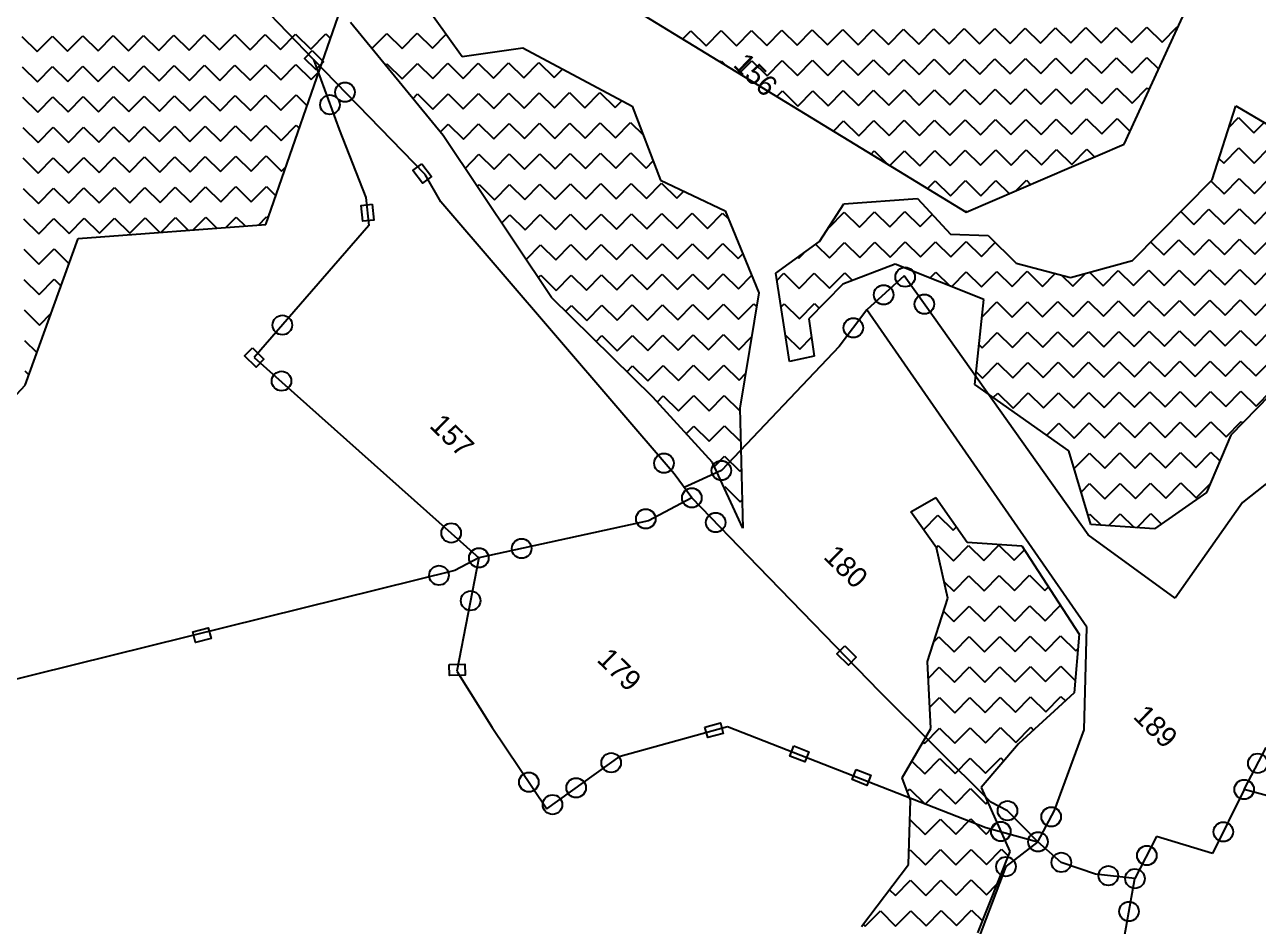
# Model space of a CAD drawing. Header units: metres. Extents: x 342804 to 346854, y 1762918 to 1765966.
# Drawn here: x 343808 to 344345, y 1763910 to 1764303 of the extents above; entities that cross this region are included whole.
import ezdxf

# ---------------------------------------------------------------- set-up
doc = ezdxf.new("R2010")
doc.units = ezdxf.units.M
doc.header["$MEASUREMENT"] = 0
for name, color, linetype in [('POLY_HATCH', 12, 'Continuous'), ('POLY_PARCEL', 6, 'Continuous'), ('TEXT_PARCEL', 7, 'Continuous')]:
    doc.layers.add(name, color=color, linetype=linetype)
doc.styles.add('TEXT_MAP', font='')
doc.styles.get('TEXT_MAP').set_extended_font_data('Kruti Dev 050')

msp = doc.modelspace()

# ---------------------------------------------------------------- linework, layer by layer
for points in [[(343933.05, 1764291.28), (343938, 1764286.41), (343934.63, 1764282.98), (343929.68, 1764287.85)], [(343980.71, 1764241.98), (343984.93, 1764236.47), (343981.11, 1764233.55), (343976.89, 1764239.06)], [(343959.17, 1764224.41), (343959.9, 1764217.51), (343955.12, 1764217), (343954.39, 1764223.91)], [(343907.03, 1764161.83), (343911.98, 1764156.96), (343908.61, 1764153.54), (343903.66, 1764158.41)], [(343881.09, 1764038.28), (343887.82, 1764040.02), (343889.02, 1764035.36), (343882.29, 1764033.63)], [(344164.8, 1764032.15), (344169.75, 1764027.28), (344166.39, 1764023.85), (344161.44, 1764028.72)], [(343992.6, 1764024.03), (343999.54, 1764024.25), (343999.7, 1764019.45), (343992.76, 1764019.23)], [(344104, 1763996.87), (344110.69, 1763998.73), (344111.98, 1763994.1), (344105.28, 1763992.24)], [(344142.7, 1763988.65), (344149.17, 1763986.12), (344147.42, 1763981.65), (344140.95, 1763984.18)], [(344169.78, 1763978.42), (344176.24, 1763975.9), (344174.49, 1763971.42), (344168.03, 1763973.95)]]:
    msp.add_lwpolyline(points, close=True)
for centre in [(343947.33, 1764273.14), (343940.79, 1764267.7), (344191.11, 1764192.69), (344181.76, 1764184.99), (344199.5, 1764180.91), (343920.09, 1764171.81), (344168.56, 1764170.59), (343919.72, 1764147.44), (344086.15, 1764111.67), (344111.13, 1764108.51), (344098.28, 1764096.59), (344078.23, 1764087.48), (344108.66, 1764085.86), (343993.56, 1764081.34), (344024.18, 1764074.53), (344005.6, 1764070.47), (343988.23, 1764062.87), (344002, 1764051.85), (344063.18, 1763981.33), (344344.59, 1763981.06), (344027.35, 1763972.85), (344047.92, 1763970.42), (344338.64, 1763969.66), (344037.66, 1763963.08), (344235.66, 1763960.44), (344254.68, 1763957.79), (344232.75, 1763951.38), (344329.57, 1763951.25), (344248.93, 1763946.92), (344296.3, 1763940.95), (344235, 1763936.1), (344259.08, 1763937.93), (344279.55, 1763932.14), (344291.12, 1763930.87), (344288.54, 1763916.6)]:
    msp.add_circle(centre, 4.25)
at = {"layer": 'POLY_HATCH'}
for p, q in [((344286.4, 1764250.53), (344327.38, 1764339.85)), ((344053.23, 1764321.44), (344217.63, 1764220.95)), ((343978.01, 1764317.17), (343998.31, 1764288.69)), ((343912.85, 1764215.53), (343944.37, 1764306.09)), ((343990.03, 1764254.26), (343949.7, 1764303.51)), ((343998.31, 1764288.69), (344024.77, 1764292.46)), ((344024.77, 1764292.46), (344072.25, 1764267.05)), ((344072.25, 1764267.05), (344084.71, 1764234.92)), ((344324.68, 1764235.04), (344335.08, 1764267.19)), ((344335.08, 1764267.19), (344352.99, 1764256.63)), ((344037.19, 1764183.73), (343990.03, 1764254.26)), ((344217.63, 1764220.95), (344286.4, 1764250.53)), ((344084.71, 1764234.92), (344112.75, 1764221.53)), ((344290.07, 1764199.87), (344324.68, 1764235.04)), ((344164.44, 1764224.58), (344196.48, 1764226.96)), ((344196.48, 1764226.96), (344210.87, 1764211.39)), ((344112.75, 1764221.53), (344127.38, 1764185.84)), ((344153.89, 1764208.11), (344164.44, 1764224.58)), ((343831.16, 1764209.46), (343912.85, 1764215.53)), ((344210.87, 1764211.39), (344227.27, 1764210.8)), ((344227.27, 1764210.8), (344239.49, 1764198.77)), ((343808.11, 1764145.71), (343831.16, 1764209.46)), ((344134.78, 1764194.43), (344153.89, 1764208.11)), ((344186.76, 1764198.38), (344164.03, 1764189.66)), ((344225.38, 1764182.99), (344186.76, 1764198.38)), ((344239.49, 1764198.77), (344263.06, 1764192.54)), ((344263.06, 1764192.54), (344290.07, 1764199.87)), ((344140.82, 1764155.99), (344134.78, 1764194.43)), ((344164.03, 1764189.66), (344149.2, 1764174.58)), ((344127.38, 1764185.84), (344119.24, 1764135.67)), ((344081.25, 1764140.39), (344037.19, 1764183.73)), ((344221.43, 1764145.91), (344225.38, 1764182.99)), ((344149.2, 1764174.58), (344151.49, 1764158.21)), ((344151.49, 1764158.21), (344140.82, 1764155.99)), ((343754.13, 1764087.17), (343808.11, 1764145.71)), ((344262.31, 1764117), (344221.43, 1764145.91)), ((344349.74, 1764141.17), (344332.79, 1764123.94)), ((344107.28, 1764111.95), (344081.25, 1764140.39)), ((344119.24, 1764135.67), (344120.42, 1764083.41)), ((344332.79, 1764123.94), (344322.33, 1764098.92)), ((344271.86, 1764085), (344262.31, 1764117)), ((344120.42, 1764083.41), (344107.28, 1764111.95)), ((344322.33, 1764098.92), (344299.67, 1764083.07)), ((344193.59, 1764090.55), (344204.5, 1764096.72)), ((344204.5, 1764096.72), (344218.07, 1764077.33)), ((344204.69, 1764074.79), (344193.59, 1764090.55)), ((344299.67, 1764083.07), (344271.86, 1764085)), ((344218.07, 1764077.33), (344241.84, 1764075.68)), ((344209.76, 1764052.9), (344204.69, 1764074.79)), ((344241.84, 1764075.68), (344266.85, 1764037.29)), ((344200.87, 1764025.43), (344209.76, 1764052.9)), ((344266.85, 1764037.29), (344264.64, 1764011.69)), ((344202.35, 1763996.2), (344200.87, 1764025.43)), ((344264.64, 1764011.69), (344240.47, 1763989.58)), ((344189.75, 1763974.79), (344202.35, 1763996.2)), ((344240.47, 1763989.58), (344224.19, 1763970.57)), ((344193.49, 1763965.07), (344189.75, 1763974.79)), ((344224.19, 1763970.57), (344236.62, 1763942.65)), ((344192.52, 1763937.04), (344193.49, 1763965.07)), ((344236.62, 1763942.65), (344222.65, 1763907.27)), ((344172.05, 1763910.09), (344192.52, 1763937.04))]:
    msp.add_line(p, q, dxfattribs=at)
at = {"layer": 'POLY_HATCH', "linetype": 'Continuous'}
for p, q in [((343806.73, 1764297.45), (343813.4, 1764290.89)), ((343813.4, 1764290.89), (343819.96, 1764297.56)), ((343819.96, 1764297.56), (343826.63, 1764291)), ((343826.63, 1764291), (343833.19, 1764297.67)), ((343833.19, 1764297.67), (343839.86, 1764291.11)), ((343839.86, 1764291.11), (343846.42, 1764297.78)), ((343846.42, 1764297.78), (343853.09, 1764291.22)), ((343853.09, 1764291.22), (343859.65, 1764297.89)), ((343859.65, 1764297.89), (343866.32, 1764291.33)), ((343866.32, 1764291.33), (343872.88, 1764297.99)), ((343872.88, 1764297.99), (343879.55, 1764291.43)), ((343879.55, 1764291.43), (343886.11, 1764298.1)), ((343886.11, 1764298.1), (343892.78, 1764291.54)), ((343892.78, 1764291.54), (343899.34, 1764298.21)), ((343899.34, 1764298.21), (343906.01, 1764291.65)), ((343906.01, 1764291.65), (343912.57, 1764298.32)), ((343912.57, 1764298.32), (343919.24, 1764291.76)), ((343919.24, 1764291.76), (343925.8, 1764298.43)), ((343925.8, 1764298.43), (343932.47, 1764291.87)), ((343932.47, 1764291.87), (343939.03, 1764298.54)), ((343939.03, 1764298.54), (343941.05, 1764296.55)), ((343959, 1764292.16), (343965.49, 1764298.75)), ((343965.49, 1764298.75), (343972.16, 1764292.19)), ((343972.16, 1764292.19), (343978.72, 1764298.86)), ((343978.72, 1764298.86), (343985.39, 1764292.3)), ((343985.39, 1764292.3), (343991.39, 1764298.4)), ((344094.33, 1764296.32), (344097.79, 1764299.84)), ((344097.79, 1764299.84), (344104.46, 1764293.28)), ((344104.46, 1764293.28), (344111.02, 1764299.95)), ((344111.02, 1764299.95), (344117.69, 1764293.39)), ((344117.69, 1764293.39), (344124.25, 1764300.06)), ((344124.25, 1764300.06), (344130.92, 1764293.5)), ((344130.92, 1764293.5), (344137.48, 1764300.17)), ((344137.48, 1764300.17), (344144.15, 1764293.6)), ((344144.15, 1764293.6), (344150.71, 1764300.27)), ((344150.71, 1764300.27), (344157.38, 1764293.71)), ((344157.38, 1764293.71), (344163.94, 1764300.38)), ((344163.94, 1764300.38), (344170.61, 1764293.82)), ((344170.61, 1764293.82), (344177.17, 1764300.49)), ((344177.17, 1764300.49), (344183.84, 1764293.93)), ((344183.84, 1764293.93), (344190.4, 1764300.6)), ((344190.4, 1764300.6), (344197.07, 1764294.04)), ((344197.07, 1764294.04), (344203.63, 1764300.71)), ((344203.63, 1764300.71), (344210.3, 1764294.15)), ((344210.3, 1764294.15), (344216.86, 1764300.82)), ((344216.86, 1764300.82), (344223.53, 1764294.26)), ((344223.53, 1764294.26), (344230.09, 1764300.93)), ((344230.09, 1764300.93), (344236.76, 1764294.36)), ((344236.76, 1764294.36), (344243.32, 1764301.03)), ((344243.32, 1764301.03), (344249.99, 1764294.47)), ((344249.99, 1764294.47), (344256.55, 1764301.14)), ((344256.55, 1764301.14), (344263.22, 1764294.58)), ((344263.22, 1764294.58), (344269.78, 1764301.25)), ((344269.78, 1764301.25), (344276.45, 1764294.69)), ((344276.45, 1764294.69), (344283.01, 1764301.36)), ((344283.01, 1764301.36), (344289.68, 1764294.8)), ((344289.68, 1764294.8), (344296.24, 1764301.47)), ((344296.24, 1764301.47), (344302.91, 1764294.91)), ((344302.91, 1764294.91), (344309.47, 1764301.58)), ((344309.47, 1764301.58), (344309.71, 1764301.34)), ((344011.95, 1764279.29), (344018.52, 1764285.96)), ((344018.52, 1764285.96), (344025.18, 1764279.4)), ((344025.18, 1764279.4), (344031.75, 1764286.07)), ((344031.75, 1764286.07), (344038.41, 1764279.51)), ((344110.72, 1764286.3), (344111.13, 1764286.72)), ((344111.13, 1764286.72), (344112.91, 1764284.96)), ((344118.91, 1764281.29), (344124.36, 1764286.83)), ((344124.36, 1764286.83), (344131.03, 1764280.27)), ((344131.03, 1764280.27), (344137.59, 1764286.94)), ((344137.59, 1764286.94), (344144.26, 1764280.37)), ((344144.26, 1764280.37), (344150.82, 1764287.04)), ((344150.82, 1764287.04), (344157.49, 1764280.48)), ((344157.49, 1764280.48), (344164.05, 1764287.15)), ((344164.05, 1764287.15), (344170.72, 1764280.59)), ((344170.72, 1764280.59), (344177.28, 1764287.26)), ((344177.28, 1764287.26), (344183.95, 1764280.7)), ((344183.95, 1764280.7), (344190.51, 1764287.37)), ((344190.51, 1764287.37), (344197.18, 1764280.81)), ((344197.18, 1764280.81), (344203.74, 1764287.48)), ((344203.74, 1764287.48), (344210.41, 1764280.92)), ((344210.41, 1764280.92), (344216.97, 1764287.59)), ((344216.97, 1764287.59), (344223.64, 1764281.03)), ((344223.64, 1764281.03), (344230.2, 1764287.7)), ((344230.2, 1764287.7), (344236.87, 1764281.13)), ((344236.87, 1764281.13), (344243.43, 1764287.8)), ((344243.43, 1764287.8), (344250.1, 1764281.24)), ((344250.1, 1764281.24), (344256.66, 1764287.91)), ((344256.66, 1764287.91), (344263.33, 1764281.35)), ((344263.33, 1764281.35), (344269.89, 1764288.02)), ((344269.89, 1764288.02), (344276.56, 1764281.46)), ((344276.56, 1764281.46), (344283.12, 1764288.13)), ((344283.12, 1764288.13), (344289.79, 1764281.57)), ((344289.79, 1764281.57), (344296.35, 1764288.24)), ((344296.35, 1764288.24), (344301.41, 1764283.26)), ((343806.83, 1764284.22), (343813.5, 1764277.66)), ((343813.5, 1764277.66), (343820.06, 1764284.33)), ((343820.06, 1764284.33), (343826.73, 1764277.77)), ((343826.73, 1764277.77), (343833.29, 1764284.44)), ((343833.29, 1764284.44), (343839.96, 1764277.88)), ((343839.96, 1764277.88), (343846.52, 1764284.55)), ((343846.52, 1764284.55), (343853.19, 1764277.99)), ((343853.19, 1764277.99), (343859.75, 1764284.66)), ((343859.75, 1764284.66), (343866.42, 1764278.1)), ((343866.42, 1764278.1), (343872.98, 1764284.76)), ((343872.98, 1764284.76), (343879.65, 1764278.2)), ((343879.65, 1764278.2), (343886.21, 1764284.87)), ((343886.21, 1764284.87), (343892.88, 1764278.31)), ((343892.88, 1764278.31), (343899.44, 1764284.98)), ((343899.44, 1764284.98), (343906.11, 1764278.42)), ((343906.11, 1764278.42), (343912.68, 1764285.09)), ((343912.68, 1764285.09), (343919.34, 1764278.53)), ((343919.34, 1764278.53), (343925.91, 1764285.2)), ((343925.91, 1764285.2), (343932.57, 1764278.64)), ((343932.57, 1764278.64), (343936.05, 1764282.17)), ((343964.96, 1764284.88), (343965.6, 1764285.52)), ((343965.6, 1764285.52), (343972.26, 1764278.96)), ((343972.26, 1764278.96), (343978.83, 1764285.63)), ((343978.83, 1764285.63), (343985.49, 1764279.07)), ((343985.49, 1764279.07), (343992.06, 1764285.74)), ((343992.06, 1764285.74), (343998.72, 1764279.18)), ((343998.72, 1764279.18), (344005.29, 1764285.85)), ((344005.29, 1764285.85), (344011.95, 1764279.29)), ((344038.41, 1764279.51), (344042.06, 1764283.21)), ((343806.94, 1764270.99), (343813.61, 1764264.43)), ((343813.61, 1764264.43), (343820.17, 1764271.1)), ((343820.17, 1764271.1), (343826.84, 1764264.54)), ((343826.84, 1764264.54), (343833.4, 1764271.21)), ((343833.4, 1764271.21), (343840.07, 1764264.65)), ((343840.07, 1764264.65), (343846.63, 1764271.32)), ((343846.63, 1764271.32), (343853.3, 1764264.76)), ((343853.3, 1764264.76), (343859.86, 1764271.43)), ((343859.86, 1764271.43), (343866.53, 1764264.87)), ((343866.53, 1764264.87), (343873.09, 1764271.53)), ((343873.09, 1764271.53), (343879.76, 1764264.97)), ((343879.76, 1764264.97), (343886.32, 1764271.64)), ((343886.32, 1764271.64), (343892.99, 1764265.08)), ((343892.99, 1764265.08), (343899.55, 1764271.75)), ((343899.55, 1764271.75), (343906.22, 1764265.19)), ((343906.22, 1764265.19), (343912.78, 1764271.86)), ((343912.78, 1764271.86), (343919.45, 1764265.3)), ((343919.45, 1764265.3), (343926.01, 1764271.97)), ((343926.01, 1764271.97), (343930.84, 1764267.22)), ((343976.88, 1764270.32), (343978.93, 1764272.4)), ((343978.93, 1764272.4), (343985.6, 1764265.84)), ((343985.6, 1764265.84), (343992.16, 1764272.51)), ((343992.16, 1764272.51), (343998.83, 1764265.95)), ((343998.83, 1764265.95), (344005.39, 1764272.62)), ((344005.39, 1764272.62), (344012.06, 1764266.06)), ((344012.06, 1764266.06), (344018.62, 1764272.73)), ((344018.62, 1764272.73), (344025.29, 1764266.17)), ((344025.29, 1764266.17), (344031.85, 1764272.84)), ((344031.85, 1764272.84), (344038.52, 1764266.28)), ((344038.52, 1764266.28), (344045.08, 1764272.95)), ((344045.08, 1764272.95), (344051.75, 1764266.38)), ((344051.75, 1764266.38), (344058.31, 1764273.05)), ((344058.31, 1764273.05), (344064.98, 1764266.49)), ((344135.3, 1764271.27), (344137.69, 1764273.71)), ((344137.69, 1764273.71), (344144.36, 1764267.14)), ((344144.36, 1764267.14), (344150.92, 1764273.81)), ((344150.92, 1764273.81), (344157.59, 1764267.25)), ((344157.59, 1764267.25), (344164.15, 1764273.92)), ((344164.15, 1764273.92), (344170.82, 1764267.36)), ((344170.82, 1764267.36), (344177.38, 1764274.03)), ((344177.38, 1764274.03), (344184.05, 1764267.47)), ((344184.05, 1764267.47), (344190.62, 1764274.14)), ((344190.62, 1764274.14), (344197.28, 1764267.58)), ((344197.28, 1764267.58), (344203.85, 1764274.25)), ((344203.85, 1764274.25), (344210.51, 1764267.69)), ((344210.51, 1764267.69), (344217.08, 1764274.36)), ((344217.08, 1764274.36), (344223.74, 1764267.8)), ((344223.74, 1764267.8), (344230.31, 1764274.47)), ((344230.31, 1764274.47), (344236.97, 1764267.9)), ((344236.97, 1764267.9), (344243.54, 1764274.57)), ((344243.54, 1764274.57), (344250.2, 1764268.01)), ((344250.2, 1764268.01), (344256.77, 1764274.68)), ((344256.77, 1764274.68), (344263.43, 1764268.12)), ((344263.43, 1764268.12), (344270, 1764274.79)), ((344270, 1764274.79), (344276.66, 1764268.23)), ((344276.66, 1764268.23), (344283.23, 1764274.9)), ((344283.23, 1764274.9), (344289.89, 1764268.34)), ((344289.89, 1764268.34), (344296.46, 1764275.01)), ((344296.46, 1764275.01), (344297.26, 1764274.21)), ((344064.98, 1764266.49), (344067.85, 1764269.4)), ((343988.8, 1764255.75), (343992.27, 1764259.28)), ((343992.27, 1764259.28), (343998.94, 1764252.72)), ((343998.94, 1764252.72), (344005.5, 1764259.39)), ((344005.5, 1764259.39), (344012.17, 1764252.83)), ((344012.17, 1764252.83), (344018.73, 1764259.5)), ((344018.73, 1764259.5), (344025.4, 1764252.94)), ((344025.4, 1764252.94), (344031.96, 1764259.61)), ((344031.96, 1764259.61), (344038.63, 1764253.05)), ((344038.63, 1764253.05), (344045.19, 1764259.72)), ((344045.19, 1764259.72), (344051.86, 1764253.15)), ((344051.86, 1764253.15), (344058.42, 1764259.82)), ((344058.42, 1764259.82), (344065.09, 1764253.26)), ((344065.09, 1764253.26), (344071.65, 1764259.93)), ((344071.65, 1764259.93), (344077.08, 1764254.6)), ((344159.89, 1764256.24), (344164.26, 1764260.69)), ((344164.26, 1764260.69), (344170.93, 1764254.13)), ((344170.93, 1764254.13), (344177.49, 1764260.8)), ((344177.49, 1764260.8), (344184.16, 1764254.24)), ((344184.16, 1764254.24), (344190.72, 1764260.91)), ((344190.72, 1764260.91), (344197.39, 1764254.35)), ((344197.39, 1764254.35), (344203.95, 1764261.02)), ((344203.95, 1764261.02), (344210.62, 1764254.46)), ((344210.62, 1764254.46), (344217.18, 1764261.13)), ((344217.18, 1764261.13), (344223.85, 1764254.57)), ((344223.85, 1764254.57), (344230.41, 1764261.24)), ((344230.41, 1764261.24), (344237.08, 1764254.67)), ((344237.08, 1764254.67), (344243.64, 1764261.34)), ((344243.64, 1764261.34), (344250.31, 1764254.78)), ((344250.31, 1764254.78), (344256.87, 1764261.45)), ((344256.87, 1764261.45), (344263.54, 1764254.89)), ((344263.54, 1764254.89), (344270.1, 1764261.56)), ((344270.1, 1764261.56), (344276.77, 1764255)), ((344276.77, 1764255), (344283.33, 1764261.67)), ((344283.33, 1764261.67), (344288.97, 1764256.13)), ((344332.05, 1764257.83), (344336.25, 1764262.1)), ((344336.25, 1764262.1), (344342.92, 1764255.54)), ((344342.92, 1764255.54), (344347.3, 1764259.99)), ((343807.05, 1764257.76), (343813.72, 1764251.2)), ((343813.72, 1764251.2), (343820.28, 1764257.87)), ((343820.28, 1764257.87), (343826.95, 1764251.31)), ((343826.95, 1764251.31), (343833.51, 1764257.98)), ((343833.51, 1764257.98), (343840.18, 1764251.42)), ((343840.18, 1764251.42), (343846.74, 1764258.09)), ((343846.74, 1764258.09), (343853.41, 1764251.53)), ((343853.41, 1764251.53), (343859.97, 1764258.2)), ((343859.97, 1764258.2), (343866.64, 1764251.64)), ((343866.64, 1764251.64), (343873.2, 1764258.3)), ((343873.2, 1764258.3), (343879.87, 1764251.74)), ((343879.87, 1764251.74), (343886.43, 1764258.41)), ((343886.43, 1764258.41), (343893.1, 1764251.85)), ((343893.1, 1764251.85), (343899.66, 1764258.52)), ((343899.66, 1764258.52), (343906.33, 1764251.96)), ((343906.33, 1764251.96), (343912.89, 1764258.63)), ((343912.89, 1764258.63), (343919.56, 1764252.07)), ((343919.56, 1764252.07), (343926.12, 1764258.74)), ((343926.12, 1764258.74), (343927.44, 1764257.44)), ((344329.8, 1764242.2), (344336.36, 1764248.87)), ((344336.36, 1764248.87), (344343.03, 1764242.31)), ((344343.03, 1764242.31), (344349.59, 1764248.98)), ((343807.16, 1764244.53), (343813.83, 1764237.97)), ((343813.83, 1764237.97), (343820.39, 1764244.64)), ((343820.39, 1764244.64), (343827.06, 1764238.08)), ((343827.06, 1764238.08), (343833.62, 1764244.75)), ((343833.62, 1764244.75), (343840.29, 1764238.19)), ((343840.29, 1764238.19), (343846.85, 1764244.86)), ((343846.85, 1764244.86), (343853.52, 1764238.3)), ((343853.52, 1764238.3), (343860.08, 1764244.97)), ((343860.08, 1764244.97), (343866.75, 1764238.41)), ((343866.75, 1764238.41), (343873.31, 1764245.07)), ((343873.31, 1764245.07), (343879.98, 1764238.51)), ((343879.98, 1764238.51), (343886.54, 1764245.18)), ((343886.54, 1764245.18), (343893.21, 1764238.62)), ((343893.21, 1764238.62), (343899.77, 1764245.29)), ((343899.77, 1764245.29), (343906.44, 1764238.73)), ((343906.44, 1764238.73), (343913, 1764245.4)), ((343913, 1764245.4), (343919.67, 1764238.84)), ((343999.56, 1764240.01), (344005.61, 1764246.16)), ((344005.61, 1764246.16), (344012.28, 1764239.6)), ((344012.28, 1764239.6), (344018.84, 1764246.27)), ((344018.84, 1764246.27), (344025.51, 1764239.71)), ((344025.51, 1764239.71), (344032.07, 1764246.38)), ((344032.07, 1764246.38), (344038.74, 1764239.82)), ((344038.74, 1764239.82), (344045.3, 1764246.49)), ((344045.3, 1764246.49), (344051.97, 1764239.92)), ((344051.97, 1764239.92), (344058.53, 1764246.59)), ((344058.53, 1764246.59), (344065.2, 1764240.03)), ((344065.2, 1764240.03), (344071.76, 1764246.7)), ((344071.76, 1764246.7), (344078.43, 1764240.14)), ((344078.43, 1764240.14), (344081.48, 1764243.24)), ((344176.28, 1764246.22), (344177.6, 1764247.57)), ((344177.6, 1764247.57), (344183.39, 1764241.88)), ((344184.47, 1764241.21), (344190.83, 1764247.68)), ((344190.83, 1764247.68), (344197.5, 1764241.12)), ((344197.5, 1764241.12), (344204.06, 1764247.79)), ((344204.06, 1764247.79), (344210.73, 1764241.23)), ((344210.73, 1764241.23), (344217.29, 1764247.9)), ((344217.29, 1764247.9), (344223.96, 1764241.34)), ((344223.96, 1764241.34), (344230.52, 1764248.01)), ((344230.52, 1764248.01), (344237.19, 1764241.44)), ((344237.19, 1764241.44), (344243.75, 1764248.11)), ((344243.75, 1764248.11), (344250.42, 1764241.55)), ((344250.42, 1764241.55), (344256.98, 1764248.22)), ((344256.98, 1764248.22), (344263.65, 1764241.66)), ((344263.65, 1764241.66), (344270.21, 1764248.33)), ((344270.21, 1764248.33), (344273.58, 1764245.02)), ((344327.67, 1764244.3), (344329.8, 1764242.2)), ((343919.67, 1764238.84), (343921.68, 1764240.88)), ((344004.87, 1764232.07), (344005.72, 1764232.93)), ((344005.72, 1764232.93), (344012.39, 1764226.37)), ((344012.39, 1764226.37), (344018.95, 1764233.04)), ((344018.95, 1764233.04), (344025.62, 1764226.48)), ((344025.62, 1764226.48), (344032.18, 1764233.15)), ((344032.18, 1764233.15), (344038.85, 1764226.59)), ((344038.85, 1764226.59), (344045.41, 1764233.26)), ((344045.41, 1764233.26), (344052.08, 1764226.69)), ((344052.08, 1764226.69), (344058.64, 1764233.36)), ((344058.64, 1764233.36), (344065.31, 1764226.8)), ((344065.31, 1764226.8), (344071.87, 1764233.47)), ((344071.87, 1764233.47), (344078.54, 1764226.91)), ((344078.54, 1764226.91), (344085.1, 1764233.58)), ((344085.1, 1764233.58), (344091.77, 1764227.02)), ((344200.86, 1764231.2), (344204.17, 1764234.56)), ((344204.17, 1764234.56), (344210.84, 1764228)), ((344210.84, 1764228), (344217.4, 1764234.67)), ((344217.4, 1764234.67), (344224.07, 1764228.11)), ((344224.07, 1764228.11), (344230.63, 1764234.78)), ((344230.63, 1764234.78), (344236.45, 1764229.05)), ((344239.34, 1764230.29), (344243.86, 1764234.88)), ((344243.86, 1764234.88), (344245.74, 1764233.04)), ((344324.22, 1764234.57), (344329.91, 1764228.97)), ((344329.91, 1764228.97), (344336.47, 1764235.64)), ((344336.47, 1764235.64), (344343.14, 1764229.08)), ((344343.14, 1764229.08), (344349.7, 1764235.75)), ((343807.27, 1764231.3), (343813.94, 1764224.74)), ((343813.94, 1764224.74), (343820.5, 1764231.41)), ((343820.5, 1764231.41), (343827.17, 1764224.85)), ((343827.17, 1764224.85), (343833.73, 1764231.52)), ((343833.73, 1764231.52), (343840.4, 1764224.96)), ((343840.4, 1764224.96), (343846.96, 1764231.63)), ((343846.96, 1764231.63), (343853.63, 1764225.07)), ((343853.63, 1764225.07), (343860.19, 1764231.74)), ((343860.19, 1764231.74), (343866.86, 1764225.18)), ((343866.86, 1764225.18), (343873.42, 1764231.84)), ((343873.42, 1764231.84), (343880.09, 1764225.28)), ((343880.09, 1764225.28), (343886.65, 1764231.95)), ((343886.65, 1764231.95), (343893.32, 1764225.39)), ((343893.32, 1764225.39), (343899.88, 1764232.06)), ((343899.88, 1764232.06), (343906.55, 1764225.5)), ((343906.55, 1764225.5), (343913.11, 1764232.17)), ((343913.11, 1764232.17), (343917.23, 1764228.11)), ((344091.77, 1764227.02), (344094.8, 1764230.1)), ((344316.79, 1764215.64), (344323.35, 1764222.3)), ((344323.35, 1764222.3), (344330.02, 1764215.74)), ((344330.02, 1764215.74), (344336.58, 1764222.41)), ((344336.58, 1764222.41), (344343.25, 1764215.85)), ((344343.25, 1764215.85), (344349.81, 1764222.52)), ((343807.38, 1764218.07), (343814.05, 1764211.51)), ((343814.05, 1764211.51), (343820.61, 1764218.18)), ((343820.61, 1764218.18), (343827.28, 1764211.62)), ((343827.28, 1764211.62), (343833.84, 1764218.29)), ((343833.84, 1764218.29), (343840.51, 1764211.73)), ((343840.51, 1764211.73), (343847.07, 1764218.4)), ((343847.07, 1764218.4), (343853.74, 1764211.84)), ((343853.74, 1764211.84), (343860.3, 1764218.51)), ((343860.3, 1764218.51), (343866.8, 1764212.11)), ((343867.15, 1764212.14), (343873.53, 1764218.61)), ((343873.53, 1764218.61), (343879.2, 1764213.03)), ((343881.31, 1764213.19), (343886.76, 1764218.72)), ((343886.76, 1764218.72), (343891.61, 1764213.95)), ((343895.47, 1764214.24), (343899.99, 1764218.83)), ((343899.99, 1764218.83), (343904.01, 1764214.87)), ((343909.62, 1764215.29), (343913.22, 1764218.94)), ((343913.22, 1764218.94), (343913.83, 1764218.34)), ((344015.49, 1764216.18), (344019.06, 1764219.81)), ((344019.06, 1764219.81), (344025.73, 1764213.25)), ((344025.73, 1764213.25), (344032.29, 1764219.92)), ((344032.29, 1764219.92), (344038.96, 1764213.36)), ((344038.96, 1764213.36), (344045.52, 1764220.03)), ((344045.52, 1764220.03), (344052.19, 1764213.46)), ((344052.19, 1764213.46), (344058.75, 1764220.13)), ((344058.75, 1764220.13), (344065.42, 1764213.57)), ((344065.42, 1764213.57), (344071.98, 1764220.24)), ((344071.98, 1764220.24), (344078.65, 1764213.68)), ((344078.65, 1764213.68), (344085.21, 1764220.35)), ((344085.21, 1764220.35), (344091.88, 1764213.79)), ((344091.88, 1764213.79), (344098.44, 1764220.46)), ((344098.44, 1764220.46), (344105.11, 1764213.9)), ((344105.11, 1764213.9), (344111.67, 1764220.57)), ((344111.67, 1764220.57), (344114.14, 1764218.14)), ((344158.03, 1764214.33), (344164.59, 1764221)), ((344164.59, 1764221), (344171.26, 1764214.44)), ((344171.26, 1764214.44), (344177.82, 1764221.11)), ((344177.82, 1764221.11), (344184.49, 1764214.55)), ((344184.49, 1764214.55), (344191.05, 1764221.22)), ((344191.05, 1764221.22), (344197.72, 1764214.66)), ((344197.72, 1764214.66), (344202.94, 1764219.97)), ((344217.25, 1764221.18), (344217.51, 1764221.44)), ((344217.51, 1764221.44), (344217.89, 1764221.06)), ((344311.1, 1764221.24), (344316.79, 1764215.64)), ((344157.94, 1764214.42), (344158.03, 1764214.33)), ((344026.11, 1764200.3), (344032.4, 1764206.69)), ((344032.4, 1764206.69), (344039.07, 1764200.13)), ((344039.07, 1764200.13), (344045.63, 1764206.8)), ((344045.63, 1764206.8), (344052.3, 1764200.23)), ((344052.3, 1764200.23), (344058.86, 1764206.9)), ((344058.86, 1764206.9), (344065.53, 1764200.34)), ((344065.53, 1764200.34), (344072.09, 1764207.01)), ((344072.09, 1764207.01), (344078.76, 1764200.45)), ((344078.76, 1764200.45), (344085.32, 1764207.12)), ((344085.32, 1764207.12), (344091.99, 1764200.56)), ((344091.99, 1764200.56), (344098.55, 1764207.23)), ((344098.55, 1764207.23), (344105.22, 1764200.67)), ((344105.22, 1764200.67), (344111.78, 1764207.34)), ((344111.78, 1764207.34), (344118.45, 1764200.78)), ((344152.23, 1764206.92), (344158.14, 1764201.1)), ((344158.14, 1764201.1), (344164.7, 1764207.77)), ((344164.7, 1764207.77), (344171.37, 1764201.21)), ((344171.37, 1764201.21), (344177.93, 1764207.88)), ((344177.93, 1764207.88), (344184.6, 1764201.32)), ((344184.6, 1764201.32), (344191.16, 1764207.99)), ((344191.16, 1764207.99), (344197.83, 1764201.43)), ((344197.83, 1764201.43), (344204.39, 1764208.1)), ((344204.39, 1764208.1), (344211.06, 1764201.54)), ((344211.06, 1764201.54), (344217.62, 1764208.21)), ((344217.62, 1764208.21), (344224.29, 1764201.65)), ((344224.29, 1764201.65), (344230.33, 1764207.79)), ((344297.97, 1764207.9), (344303.67, 1764202.3)), ((344303.67, 1764202.3), (344310.23, 1764208.97)), ((344310.23, 1764208.97), (344316.9, 1764202.41)), ((344316.9, 1764202.41), (344323.46, 1764209.07)), ((344323.46, 1764209.07), (344330.13, 1764202.51)), ((344330.13, 1764202.51), (344336.69, 1764209.18)), ((344336.69, 1764209.18), (344343.36, 1764202.62)), ((344343.36, 1764202.62), (344349.92, 1764209.29)), ((343807.49, 1764204.84), (343814.15, 1764198.28)), ((343814.15, 1764198.28), (343820.72, 1764204.95)), ((343820.72, 1764204.95), (343827.21, 1764198.56)), ((344118.45, 1764200.78), (344120.43, 1764202.79)), ((344144.51, 1764201.39), (344144.91, 1764200.99)), ((344144.91, 1764200.99), (344147.17, 1764203.3)), ((344201.98, 1764192.31), (344204.5, 1764194.87)), ((344204.5, 1764194.87), (344210.57, 1764188.89)), ((344211.41, 1764188.56), (344217.73, 1764194.98)), ((344217.73, 1764194.98), (344224.4, 1764188.42)), ((344224.4, 1764188.42), (344230.96, 1764195.08)), ((344230.96, 1764195.08), (344237.63, 1764188.52)), ((344237.63, 1764188.52), (344244.19, 1764195.19)), ((344244.19, 1764195.19), (344250.86, 1764188.63)), ((344271.3, 1764194.77), (344277.32, 1764188.85)), ((344277.32, 1764188.85), (344283.88, 1764195.52)), ((344283.88, 1764195.52), (344290.55, 1764188.96)), ((344290.55, 1764188.96), (344297.11, 1764195.63)), ((344297.11, 1764195.63), (344303.78, 1764189.07)), ((344303.78, 1764189.07), (344310.34, 1764195.74)), ((344310.34, 1764195.74), (344317.01, 1764189.18)), ((344317.01, 1764189.18), (344323.57, 1764195.84)), ((344323.57, 1764195.84), (344330.24, 1764189.28)), ((344330.24, 1764189.28), (344336.8, 1764195.95)), ((344336.8, 1764195.95), (344343.47, 1764189.39)), ((344343.47, 1764189.39), (344350.03, 1764196.06)), ((343807.59, 1764191.61), (343814.26, 1764185.05)), ((343814.26, 1764185.05), (343820.82, 1764191.72)), ((343820.82, 1764191.72), (343823.72, 1764188.88)), ((344031.42, 1764192.36), (344032.51, 1764193.46)), ((344032.51, 1764193.46), (344039.17, 1764186.9)), ((344039.17, 1764186.9), (344045.74, 1764193.57)), ((344045.74, 1764193.57), (344052.4, 1764187)), ((344052.4, 1764187), (344058.97, 1764193.67)), ((344058.97, 1764193.67), (344065.63, 1764187.11)), ((344065.63, 1764187.11), (344072.2, 1764193.78)), ((344072.2, 1764193.78), (344078.86, 1764187.22)), ((344078.86, 1764187.22), (344085.43, 1764193.89)), ((344085.43, 1764193.89), (344092.09, 1764187.33)), ((344092.09, 1764187.33), (344098.66, 1764194)), ((344098.66, 1764194), (344105.33, 1764187.44)), ((344105.33, 1764187.44), (344111.89, 1764194.11)), ((344111.89, 1764194.11), (344118.56, 1764187.55)), ((344118.56, 1764187.55), (344124.29, 1764193.38)), ((344135.28, 1764191.21), (344138.35, 1764194.33)), ((344138.35, 1764194.33), (344145.02, 1764187.76)), ((344145.02, 1764187.76), (344151.58, 1764194.43)), ((344151.58, 1764194.43), (344158.25, 1764187.87)), ((344158.25, 1764187.87), (344164.81, 1764194.54)), ((344164.81, 1764194.54), (344168.16, 1764191.24)), ((344250.86, 1764188.63), (344256.43, 1764194.29)), ((344259.18, 1764193.56), (344264.09, 1764188.74)), ((344264.09, 1764188.74), (344269.55, 1764194.3)), ((344043.29, 1764177.74), (344045.84, 1764180.34)), ((344045.84, 1764180.34), (344052.51, 1764173.77)), ((344052.51, 1764173.77), (344059.07, 1764180.44)), ((344059.07, 1764180.44), (344065.74, 1764173.88)), ((344065.74, 1764173.88), (344072.3, 1764180.55)), ((344072.3, 1764180.55), (344078.97, 1764173.99)), ((344078.97, 1764173.99), (344085.53, 1764180.66)), ((344085.53, 1764180.66), (344092.2, 1764174.1)), ((344092.2, 1764174.1), (344098.76, 1764180.77)), ((344098.76, 1764180.77), (344105.43, 1764174.21)), ((344105.43, 1764174.21), (344111.99, 1764180.88)), ((344111.99, 1764180.88), (344118.66, 1764174.32)), ((344118.66, 1764174.32), (344125.22, 1764180.99)), ((344125.22, 1764180.99), (344126.41, 1764179.82)), ((344137.09, 1764179.71), (344138.45, 1764181.1)), ((344138.45, 1764181.1), (344145.12, 1764174.53)), ((344145.12, 1764174.53), (344151.68, 1764181.2)), ((344151.68, 1764181.2), (344153.73, 1764179.19)), ((344224.55, 1764175.23), (344231.06, 1764181.85)), ((344231.06, 1764181.85), (344237.73, 1764175.29)), ((344237.73, 1764175.29), (344244.3, 1764181.96)), ((344244.3, 1764181.96), (344250.96, 1764175.4)), ((344250.96, 1764175.4), (344257.53, 1764182.07)), ((344257.53, 1764182.07), (344264.19, 1764175.51)), ((344264.19, 1764175.51), (344270.76, 1764182.18)), ((344270.76, 1764182.18), (344277.42, 1764175.62)), ((344277.42, 1764175.62), (344283.99, 1764182.29)), ((344283.99, 1764182.29), (344290.65, 1764175.73)), ((344290.65, 1764175.73), (344297.22, 1764182.4)), ((344297.22, 1764182.4), (344303.88, 1764175.84)), ((344303.88, 1764175.84), (344310.45, 1764182.51)), ((344310.45, 1764182.51), (344317.11, 1764175.95)), ((344317.11, 1764175.95), (344323.68, 1764182.61)), ((344323.68, 1764182.61), (344330.34, 1764176.05)), ((344330.34, 1764176.05), (344336.91, 1764182.72)), ((344336.91, 1764182.72), (344343.57, 1764176.16)), ((344343.57, 1764176.16), (344350.14, 1764182.83)), ((343807.7, 1764178.38), (343814.37, 1764171.82)), ((343814.37, 1764171.82), (343819.4, 1764176.93)), ((344224.61, 1764161.96), (344231.17, 1764168.62)), ((344231.17, 1764168.62), (344237.84, 1764162.06)), ((344237.84, 1764162.06), (344244.4, 1764168.73)), ((344244.4, 1764168.73), (344251.07, 1764162.17)), ((344251.07, 1764162.17), (344257.63, 1764168.84)), ((344257.63, 1764168.84), (344264.3, 1764162.28)), ((344264.3, 1764162.28), (344270.86, 1764168.95)), ((344270.86, 1764168.95), (344277.53, 1764162.39)), ((344277.53, 1764162.39), (344284.09, 1764169.06)), ((344284.09, 1764169.06), (344290.76, 1764162.5)), ((344290.76, 1764162.5), (344297.32, 1764169.17)), ((344297.32, 1764169.17), (344303.99, 1764162.61)), ((344303.99, 1764162.61), (344310.55, 1764169.28)), ((344310.55, 1764169.28), (344317.22, 1764162.72)), ((344317.22, 1764162.72), (344323.78, 1764169.38)), ((344323.78, 1764169.38), (344330.45, 1764162.82)), ((344330.45, 1764162.82), (344337.01, 1764169.49)), ((344337.01, 1764169.49), (344343.68, 1764162.93)), ((344343.68, 1764162.93), (344350.24, 1764169.6)), ((343807.81, 1764165.15), (343813.22, 1764159.83)), ((344056.63, 1764164.62), (344059.18, 1764167.21)), ((344059.18, 1764167.21), (344065.85, 1764160.65)), ((344065.85, 1764160.65), (344072.41, 1764167.32)), ((344072.41, 1764167.32), (344079.08, 1764160.76)), ((344079.08, 1764160.76), (344085.64, 1764167.43)), ((344085.64, 1764167.43), (344092.31, 1764160.87)), ((344092.31, 1764160.87), (344098.87, 1764167.54)), ((344098.87, 1764167.54), (344105.54, 1764160.98)), ((344105.54, 1764160.98), (344112.1, 1764167.65)), ((344112.1, 1764167.65), (344118.77, 1764161.09)), ((344118.77, 1764161.09), (344124.27, 1764166.68)), ((344139.02, 1764167.41), (344145.23, 1764161.3)), ((344145.23, 1764161.3), (344150.33, 1764166.49)), ((344223.28, 1764163.27), (344224.61, 1764161.96)), ((343807.92, 1764151.92), (343809.72, 1764150.15)), ((344069.97, 1764151.49), (344072.52, 1764154.09)), ((344072.52, 1764154.09), (344079.19, 1764147.53)), ((344079.19, 1764147.53), (344085.75, 1764154.2)), ((344085.75, 1764154.2), (344092.42, 1764147.64)), ((344092.42, 1764147.64), (344098.98, 1764154.31)), ((344098.98, 1764154.31), (344105.65, 1764147.75)), ((344105.65, 1764147.75), (344112.21, 1764154.42)), ((344112.21, 1764154.42), (344118.88, 1764147.86)), ((344224.72, 1764148.73), (344231.28, 1764155.39)), ((344231.28, 1764155.39), (344237.95, 1764148.83)), ((344237.95, 1764148.83), (344244.51, 1764155.5)), ((344244.51, 1764155.5), (344251.18, 1764148.94)), ((344251.18, 1764148.94), (344257.74, 1764155.61)), ((344257.74, 1764155.61), (344264.41, 1764149.05)), ((344264.41, 1764149.05), (344270.97, 1764155.72)), ((344270.97, 1764155.72), (344277.64, 1764149.16)), ((344277.64, 1764149.16), (344284.2, 1764155.83)), ((344284.2, 1764155.83), (344290.87, 1764149.27)), ((344290.87, 1764149.27), (344297.43, 1764155.94)), ((344297.43, 1764155.94), (344304.1, 1764149.38)), ((344304.1, 1764149.38), (344310.66, 1764156.05)), ((344310.66, 1764156.05), (344317.33, 1764149.49)), ((344317.33, 1764149.49), (344323.89, 1764156.15)), ((344323.89, 1764156.15), (344330.56, 1764149.59)), ((344330.56, 1764149.59), (344337.12, 1764156.26)), ((344337.12, 1764156.26), (344343.79, 1764149.7)), ((344343.79, 1764149.7), (344350.35, 1764156.37)), ((344118.88, 1764147.86), (344121.68, 1764150.7)), ((344222.02, 1764151.39), (344224.72, 1764148.73)), ((344083.2, 1764138.26), (344085.86, 1764140.97)), ((344085.86, 1764140.97), (344092.53, 1764134.41)), ((344092.53, 1764134.41), (344099.09, 1764141.08)), ((344099.09, 1764141.08), (344105.76, 1764134.52)), ((344105.76, 1764134.52), (344112.32, 1764141.19)), ((344112.32, 1764141.19), (344118.99, 1764134.63)), ((344229.48, 1764140.22), (344231.39, 1764142.16)), ((344231.39, 1764142.16), (344238.06, 1764135.6)), ((344238.06, 1764135.6), (344244.62, 1764142.27)), ((344244.62, 1764142.27), (344251.29, 1764135.71)), ((344251.29, 1764135.71), (344257.85, 1764142.38)), ((344257.85, 1764142.38), (344264.52, 1764135.82)), ((344264.52, 1764135.82), (344271.08, 1764142.49)), ((344271.08, 1764142.49), (344277.75, 1764135.93)), ((344277.75, 1764135.93), (344284.31, 1764142.6)), ((344284.31, 1764142.6), (344290.98, 1764136.04)), ((344290.98, 1764136.04), (344297.54, 1764142.71)), ((344297.54, 1764142.71), (344304.21, 1764136.15)), ((344304.21, 1764136.15), (344310.77, 1764142.82)), ((344310.77, 1764142.82), (344317.44, 1764136.25)), ((344317.44, 1764136.25), (344324, 1764142.92)), ((344324, 1764142.92), (344330.67, 1764136.36)), ((344330.67, 1764136.36), (344337.23, 1764143.03)), ((344337.23, 1764143.03), (344343.9, 1764136.47)), ((344343.9, 1764136.47), (344350.46, 1764143.14)), ((344118.99, 1764134.63), (344119.26, 1764134.9)), ((344095.85, 1764124.44), (344099.2, 1764127.85)), ((344099.2, 1764127.85), (344105.87, 1764121.29)), ((344105.87, 1764121.29), (344112.43, 1764127.96)), ((344112.43, 1764127.96), (344119.1, 1764121.4)), ((344252.69, 1764123.8), (344257.96, 1764129.15)), ((344257.96, 1764129.15), (344264.63, 1764122.59)), ((344264.63, 1764122.59), (344271.19, 1764129.26)), ((344271.19, 1764129.26), (344277.86, 1764122.7)), ((344277.86, 1764122.7), (344284.42, 1764129.37)), ((344284.42, 1764129.37), (344291.09, 1764122.81)), ((344291.09, 1764122.81), (344297.65, 1764129.48)), ((344297.65, 1764129.48), (344304.32, 1764122.92)), ((344304.32, 1764122.92), (344310.88, 1764129.59)), ((344310.88, 1764129.59), (344317.55, 1764123.02)), ((344317.55, 1764123.02), (344324.11, 1764129.69)), ((344324.11, 1764129.69), (344330.78, 1764123.13)), ((344330.78, 1764123.13), (344337.34, 1764129.8)), ((344337.34, 1764129.8), (344337.96, 1764129.19)), ((344119.1, 1764121.4), (344119.55, 1764121.86)), ((344108.08, 1764110.2), (344112.54, 1764114.73)), ((344112.54, 1764114.73), (344119.21, 1764108.17)), ((344264.74, 1764109.36), (344271.3, 1764116.03)), ((344271.3, 1764116.03), (344277.97, 1764109.47)), ((344277.97, 1764109.47), (344284.53, 1764116.14)), ((344284.53, 1764116.14), (344291.2, 1764109.58)), ((344291.2, 1764109.58), (344297.76, 1764116.25)), ((344297.76, 1764116.25), (344304.43, 1764109.69)), ((344304.43, 1764109.69), (344310.99, 1764116.36)), ((344310.99, 1764116.36), (344317.66, 1764109.79)), ((344317.66, 1764109.79), (344324.22, 1764116.46)), ((344324.22, 1764116.46), (344328.08, 1764112.67)), ((344119.21, 1764108.17), (344119.85, 1764108.82)), ((344264.52, 1764109.57), (344264.74, 1764109.36)), ((344112.27, 1764101.11), (344112.65, 1764101.5)), ((344112.65, 1764101.5), (344119.31, 1764094.94)), ((344267.68, 1764099.01), (344271.41, 1764102.8)), ((344271.41, 1764102.8), (344278.08, 1764096.24)), ((344278.08, 1764096.24), (344284.64, 1764102.91)), ((344284.64, 1764102.91), (344291.31, 1764096.35)), ((344291.31, 1764096.35), (344297.87, 1764103.02)), ((344297.87, 1764103.02), (344304.54, 1764096.46)), ((344304.54, 1764096.46), (344311.1, 1764103.13)), ((344311.1, 1764103.13), (344317.77, 1764096.56)), ((344317.77, 1764096.56), (344323.99, 1764102.89)), ((344119.31, 1764094.94), (344120.14, 1764095.78)), ((344199.13, 1764082.69), (344205.36, 1764089.03)), ((344205.36, 1764089.03), (344212.03, 1764082.47)), ((344270.73, 1764088.77), (344271.51, 1764089.57)), ((344271.51, 1764089.57), (344276.48, 1764084.68)), ((344279.62, 1764084.46), (344284.75, 1764089.68)), ((344284.75, 1764089.68), (344290.84, 1764083.69)), ((344291.9, 1764083.61), (344297.98, 1764089.79)), ((344297.98, 1764089.79), (344302.67, 1764085.17)), ((344212.03, 1764082.47), (344213.46, 1764083.92)), ((344204.61, 1764074.92), (344205.47, 1764075.8)), ((344205.47, 1764075.8), (344212.14, 1764069.24)), ((344212.14, 1764069.24), (344218.7, 1764075.91)), ((344218.7, 1764075.91), (344225.37, 1764069.34)), ((344225.37, 1764069.34), (344231.93, 1764076.01)), ((344231.93, 1764076.01), (344238.6, 1764069.45)), ((344238.6, 1764069.45), (344242.99, 1764073.91)), ((344212.25, 1764056.01), (344218.81, 1764062.68)), ((344218.81, 1764062.68), (344225.48, 1764056.11)), ((344225.48, 1764056.11), (344232.04, 1764062.78)), ((344232.04, 1764062.78), (344238.71, 1764056.22)), ((344238.71, 1764056.22), (344245.27, 1764062.89)), ((344245.27, 1764062.89), (344251.94, 1764056.33)), ((344208.1, 1764060.09), (344212.25, 1764056.01)), ((344251.94, 1764056.33), (344253.45, 1764057.86)), ((344252.05, 1764043.1), (344258.61, 1764049.77)), ((344258.61, 1764049.77), (344258.9, 1764049.48)), ((344207.9, 1764047.16), (344212.36, 1764042.78)), ((344212.36, 1764042.78), (344218.92, 1764049.45)), ((344218.92, 1764049.45), (344225.59, 1764042.88)), ((344225.59, 1764042.88), (344232.15, 1764049.55)), ((344232.15, 1764049.55), (344238.82, 1764042.99)), ((344238.82, 1764042.99), (344245.38, 1764049.66)), ((344245.38, 1764049.66), (344252.05, 1764043.1)), ((344203.6, 1764033.87), (344205.8, 1764036.11)), ((344205.8, 1764036.11), (344212.47, 1764029.55)), ((344212.47, 1764029.55), (344219.03, 1764036.22)), ((344219.03, 1764036.22), (344225.7, 1764029.65)), ((344225.7, 1764029.65), (344232.26, 1764036.32)), ((344232.26, 1764036.32), (344238.93, 1764029.76)), ((344238.93, 1764029.76), (344245.49, 1764036.43)), ((344245.49, 1764036.43), (344252.16, 1764029.87)), ((344252.16, 1764029.87), (344258.72, 1764036.54)), ((344258.72, 1764036.54), (344265.39, 1764029.98)), ((344265.39, 1764029.98), (344266.3, 1764030.9)), ((344201.24, 1764018.13), (344205.91, 1764022.88)), ((344205.91, 1764022.88), (344212.58, 1764016.32)), ((344212.58, 1764016.32), (344219.14, 1764022.99)), ((344219.14, 1764022.99), (344225.81, 1764016.42)), ((344225.81, 1764016.42), (344232.37, 1764023.09)), ((344232.37, 1764023.09), (344239.04, 1764016.53)), ((344239.04, 1764016.53), (344245.6, 1764023.2)), ((344245.6, 1764023.2), (344252.27, 1764016.64)), ((344252.27, 1764016.64), (344258.83, 1764023.31)), ((344258.83, 1764023.31), (344265.11, 1764017.13)), ((344201.88, 1764005.44), (344206.02, 1764009.65)), ((344206.02, 1764009.65), (344212.69, 1764003.09)), ((344212.69, 1764003.09), (344219.25, 1764009.76)), ((344219.25, 1764009.76), (344225.92, 1764003.19)), ((344225.92, 1764003.19), (344232.48, 1764009.86)), ((344232.48, 1764009.86), (344239.15, 1764003.3)), ((344239.15, 1764003.3), (344245.71, 1764009.97)), ((344245.71, 1764009.97), (344252.38, 1764003.41)), ((344252.38, 1764003.41), (344258.94, 1764010.08)), ((344258.94, 1764010.08), (344260.84, 1764008.21)), ((344199.56, 1763989.75), (344206.12, 1763996.42)), ((344206.12, 1763996.42), (344212.79, 1763989.86)), ((344212.79, 1763989.86), (344219.35, 1763996.53)), ((344219.35, 1763996.53), (344226.02, 1763989.96)), ((344226.02, 1763989.96), (344232.58, 1763996.63)), ((344232.58, 1763996.63), (344239.25, 1763990.07)), ((344239.25, 1763990.07), (344245.81, 1763996.74)), ((344245.81, 1763996.74), (344247.01, 1763995.56)), ((344198.92, 1763990.38), (344199.56, 1763989.75)), ((344194.03, 1763982.07), (344199.67, 1763976.52)), ((344199.67, 1763976.52), (344206.23, 1763983.19)), ((344206.23, 1763983.19), (344212.9, 1763976.63)), ((344212.9, 1763976.63), (344219.46, 1763983.3)), ((344219.46, 1763983.3), (344226.13, 1763976.73)), ((344226.13, 1763976.73), (344232.69, 1763983.4)), ((344232.69, 1763983.4), (344234.04, 1763982.07)), ((344192.06, 1763968.78), (344193.11, 1763969.85)), ((344193.11, 1763969.85), (344199.78, 1763963.29)), ((344199.78, 1763963.29), (344206.34, 1763969.96)), ((344206.34, 1763969.96), (344213.01, 1763963.4)), ((344213.01, 1763963.4), (344219.57, 1763970.07)), ((344219.57, 1763970.07), (344226.24, 1763963.5)), ((344226.24, 1763963.5), (344227, 1763964.27)), ((344193.19, 1763956.59), (344193.22, 1763956.62)), ((344193.22, 1763956.62), (344199.89, 1763950.06)), ((344199.89, 1763950.06), (344206.45, 1763956.73)), ((344206.45, 1763956.73), (344213.12, 1763950.17)), ((344213.12, 1763950.17), (344219.68, 1763956.84)), ((344219.68, 1763956.84), (344226.35, 1763950.27)), ((344226.35, 1763950.27), (344231.09, 1763955.09)), ((344192.72, 1763942.77), (344193.33, 1763943.39)), ((344193.33, 1763943.39), (344200, 1763936.83)), ((344200, 1763936.83), (344206.56, 1763943.5)), ((344206.56, 1763943.5), (344213.23, 1763936.94)), ((344213.23, 1763936.94), (344219.79, 1763943.6)), ((344219.79, 1763943.6), (344226.46, 1763937.04)), ((344226.46, 1763937.04), (344233.02, 1763943.71)), ((344233.02, 1763943.71), (344235.92, 1763940.86)), ((344186.88, 1763923.49), (344193.44, 1763930.16)), ((344193.44, 1763930.16), (344200.11, 1763923.6)), ((344200.11, 1763923.6), (344206.67, 1763930.27)), ((344206.67, 1763930.27), (344213.34, 1763923.71)), ((344213.34, 1763923.71), (344219.9, 1763930.37)), ((344219.9, 1763930.37), (344226.57, 1763923.81)), ((344226.57, 1763923.81), (344230.94, 1763928.26)), ((344184.21, 1763926.11), (344186.88, 1763923.49)), ((344173.75, 1763910.15), (344180.32, 1763916.82)), ((344180.32, 1763916.82), (344186.98, 1763910.26)), ((344186.98, 1763910.26), (344193.55, 1763916.93)), ((344193.55, 1763916.93), (344200.21, 1763910.37)), ((344200.21, 1763910.37), (344206.78, 1763917.04)), ((344206.78, 1763917.04), (344213.44, 1763910.48)), ((344213.44, 1763910.48), (344220.01, 1763917.14)), ((344220.01, 1763917.14), (344224.72, 1763912.51)), ((344172.8, 1763911.08), (344173.75, 1763910.15))]:
    msp.add_line(p, q, dxfattribs=at)
at = {"layer": 'POLY_PARCEL'}
for p, q in [((343910.68, 1764311.23), (343933.62, 1764287.36)), ((343982.16, 1764237.33), (343933.62, 1764287.36)), ((343933.62, 1764287.36), (343944.74, 1764256.88)), ((343944.74, 1764256.88), (343956.44, 1764227.39)), ((343988.97, 1764225.45), (343982.16, 1764237.33)), ((343956.44, 1764227.39), (343957.73, 1764215.17)), ((344090.52, 1764107.07), (343988.97, 1764225.45)), ((343957.73, 1764215.17), (343907.82, 1764157.68)), ((344190.76, 1764193.17), (344174.51, 1764178.4)), ((344200.5, 1764179.5), (344190.76, 1764193.17)), ((344270.77, 1764080.5), (344200.5, 1764179.5)), ((344174.51, 1764178.4), (344162.42, 1764162.53)), ((344270.13, 1764040.31), (344174.51, 1764178.4)), ((344162.42, 1764162.53), (344111.13, 1764108.51)), ((343907.82, 1764157.68), (343907.82, 1764157.68)), ((343907.82, 1764157.68), (344005.6, 1764070.47)), ((344370.1, 1764120.09), (344337.92, 1764094.51)), ((344098.28, 1764096.59), (344090.52, 1764107.07)), ((344090.52, 1764107.07), (344090.52, 1764107.07)), ((344111.13, 1764108.51), (344094.97, 1764101.06)), ((344098.28, 1764096.59), (344079.48, 1764086.63)), ((344127.21, 1764066.67), (344098.28, 1764096.59)), ((344337.92, 1764094.51), (344308.56, 1764052.99)), ((344079.48, 1764086.63), (344005.6, 1764070.47)), ((344308.56, 1764052.99), (344270.77, 1764080.5)), ((344005.6, 1764070.47), (343995.08, 1764065.04)), ((344005.6, 1764070.47), (343996.07, 1764021.16)), ((344180.12, 1764012.11), (344127.21, 1764066.67)), ((343995.08, 1764065.04), (343675.48, 1763985.72)), ((343995.08, 1764065.04), (343995.08, 1764065.04)), ((343995.08, 1764065.04), (343995.08, 1764065.04)), ((343995.08, 1764065.04), (343995.08, 1764065.04)), ((344268.98, 1763995.61), (344270.13, 1764040.31)), ((344270.13, 1764040.31), (344270.13, 1764040.31)), ((344270.13, 1764040.31), (344270.13, 1764040.31)), ((343996.07, 1764021.16), (344011.4, 1763996.6)), ((344228.39, 1763964.13), (344180.12, 1764012.11)), ((344011.4, 1763996.6), (344035.13, 1763961.27)), ((344067.15, 1763984.17), (344113.87, 1763997.11)), ((344113.87, 1763997.11), (344226.29, 1763953.16)), ((344256.17, 1763960.6), (344268.98, 1763995.61)), ((344338.64, 1763969.66), (344348.19, 1763987.96)), ((344035.13, 1763961.27), (344067.15, 1763984.17)), ((344338.64, 1763969.66), (344324.88, 1763941.75)), ((344372.24, 1763960.45), (344338.64, 1763969.66)), ((344235.72, 1763960.41), (344228.39, 1763964.13)), ((344248.93, 1763946.92), (344235.72, 1763960.41)), ((344248.93, 1763946.92), (344256.17, 1763960.6)), ((344226.29, 1763953.16), (344248.93, 1763946.92)), ((344300.56, 1763949.26), (344291.12, 1763930.87)), ((344324.88, 1763941.75), (344300.56, 1763949.26)), ((344248.93, 1763946.92), (344235, 1763936.1)), ((344259.08, 1763937.93), (344248.93, 1763946.92)), ((344273.99, 1763932.75), (344259.08, 1763937.93)), ((344235, 1763936.1), (344215.68, 1763885.73)), ((344291.12, 1763930.87), (344273.99, 1763932.75)), ((344281.52, 1763877.92), (344291.12, 1763930.87))]:
    msp.add_line(p, q, dxfattribs=at)

# ---------------------------------------------------------------- texts
at = {"layer": 'TEXT_PARCEL', "style": 'TEXT_MAP'}
for s, p in [('156', (344115.85, 1764284.67)), ('157', (343983.67, 1764127.59)), ('180', (344155.11, 1764070.55)), ('179', (344056.51, 1764025.77)), ('189', (344289.91, 1764001.01))]:
    msp.add_text(s, height=8.981, rotation=315.47, dxfattribs=at).set_placement(p)

doc.saveas('drawing.dxf')
